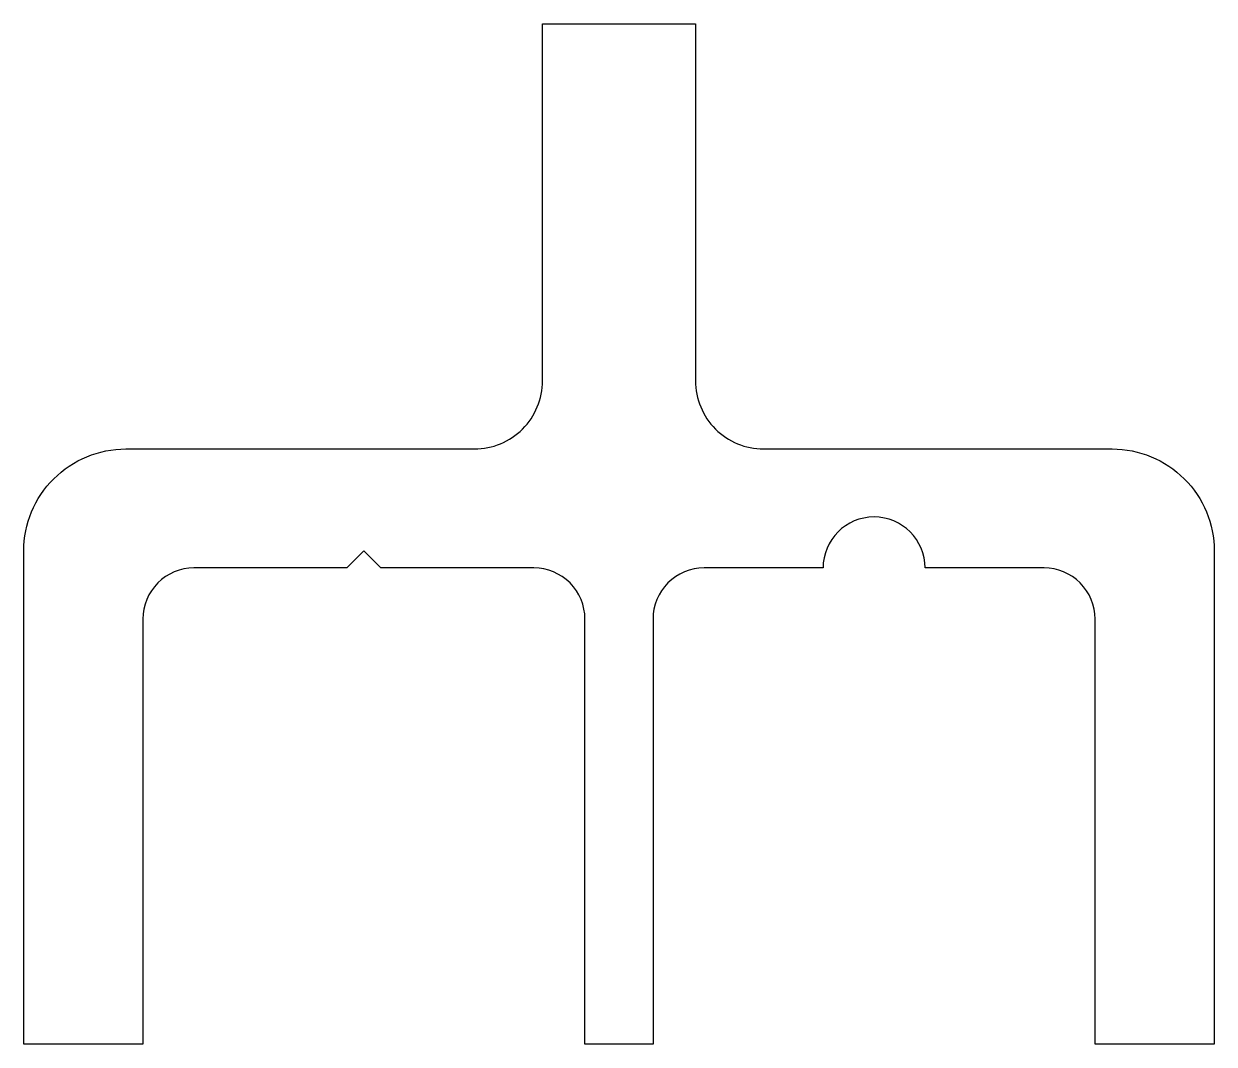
# Model space of a CAD drawing. Extents: x 157.2 to 192.2, y 209.7 to 239.7.
import ezdxf

# ---------------------------------------------------------------- set-up
doc = ezdxf.new("R2010")
doc.units = 0
doc.layers.get('0').update_dxf_attribs({"linetype": 'CONTINUOUS'})

msp = doc.modelspace()

# ---------------------------------------------------------------- linework, layer by layer
at = {"color": 7}
msp.add_lwpolyline([(173.674, 209.724), (173.674, 222.224, 0.414214), (172.174, 223.724), (167.674, 223.724), (167.174, 224.224), (166.674, 223.724), (162.174, 223.724, 0.414214), (160.674, 222.224), (160.674, 209.724), (157.174, 209.724), (157.174, 224.224, -0.414214), (160.174, 227.224), (170.424, 227.224, 0.414214), (172.424, 229.224), (172.424, 239.724), (176.924, 239.724), (176.924, 229.224, 0.414214), (178.924, 227.224), (189.174, 227.224, -0.414214), (192.174, 224.224), (192.174, 209.724), (188.674, 209.724), (188.674, 222.224, 0.414214), (187.174, 223.724), (183.674, 223.724, 1), (180.674, 223.724), (177.174, 223.724, 0.414214), (175.674, 222.224), (175.674, 209.724)], format="xyb", close=True, dxfattribs=at)

doc.saveas('drawing.dxf')
